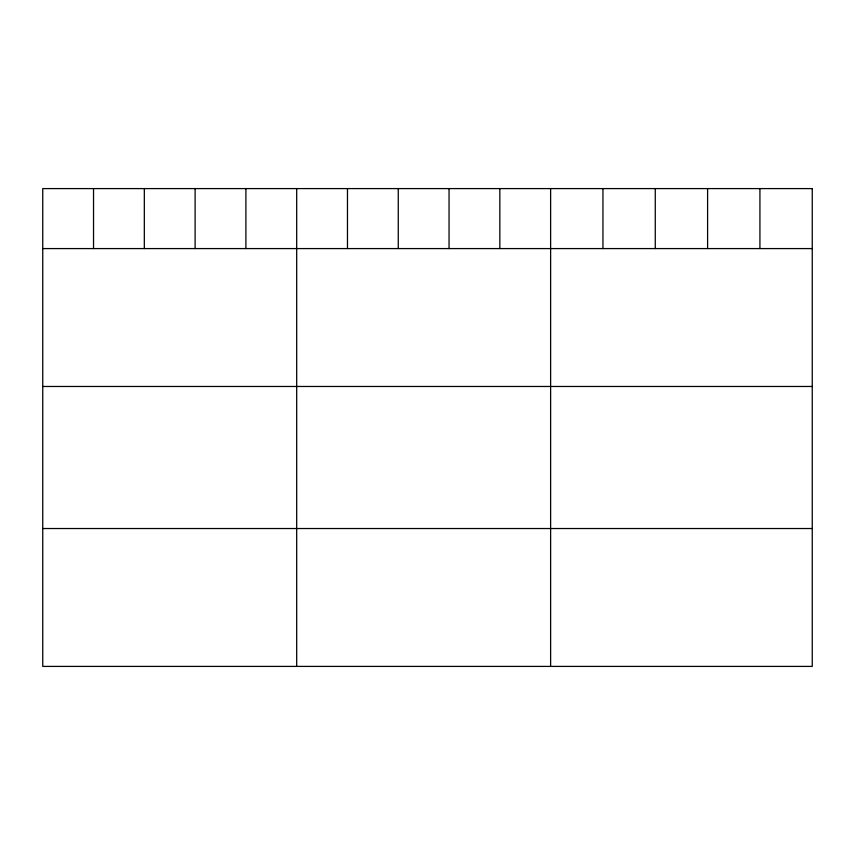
<?xml version="1.0" encoding="UTF-8"?>
<svg xmlns="http://www.w3.org/2000/svg" width="855" height="855" viewBox="0 0 855 855"><rect width="100%" height="100%" fill="white"/><g stroke="black" fill="none" stroke-linecap="round" stroke-linejoin="round"><path stroke-width="1.28" d="M42.75 248.581L812.25 248.581M42.75 386.471L812.25 386.471M42.75 528.529L812.25 528.529M759.924 188.592L759.924 248.581M707.598 188.592L707.598 248.581M655.272 188.592L655.272 248.581M602.946 188.592L602.946 248.581M550.62 188.592L550.62 666.408M499.833 188.592L499.833 248.581M449.046 188.592L449.046 248.581M398.259 188.592L398.259 248.581M347.472 188.592L347.472 248.581M296.685 188.592L296.685 666.408M245.898 188.592L245.898 248.581M195.111 188.592L195.111 248.581M144.324 188.592L144.324 248.581M93.537 188.592L93.537 248.581M812.25 188.592L42.75 188.592L42.75 666.408L812.25 666.408L812.25 188.592"/></g></svg>
